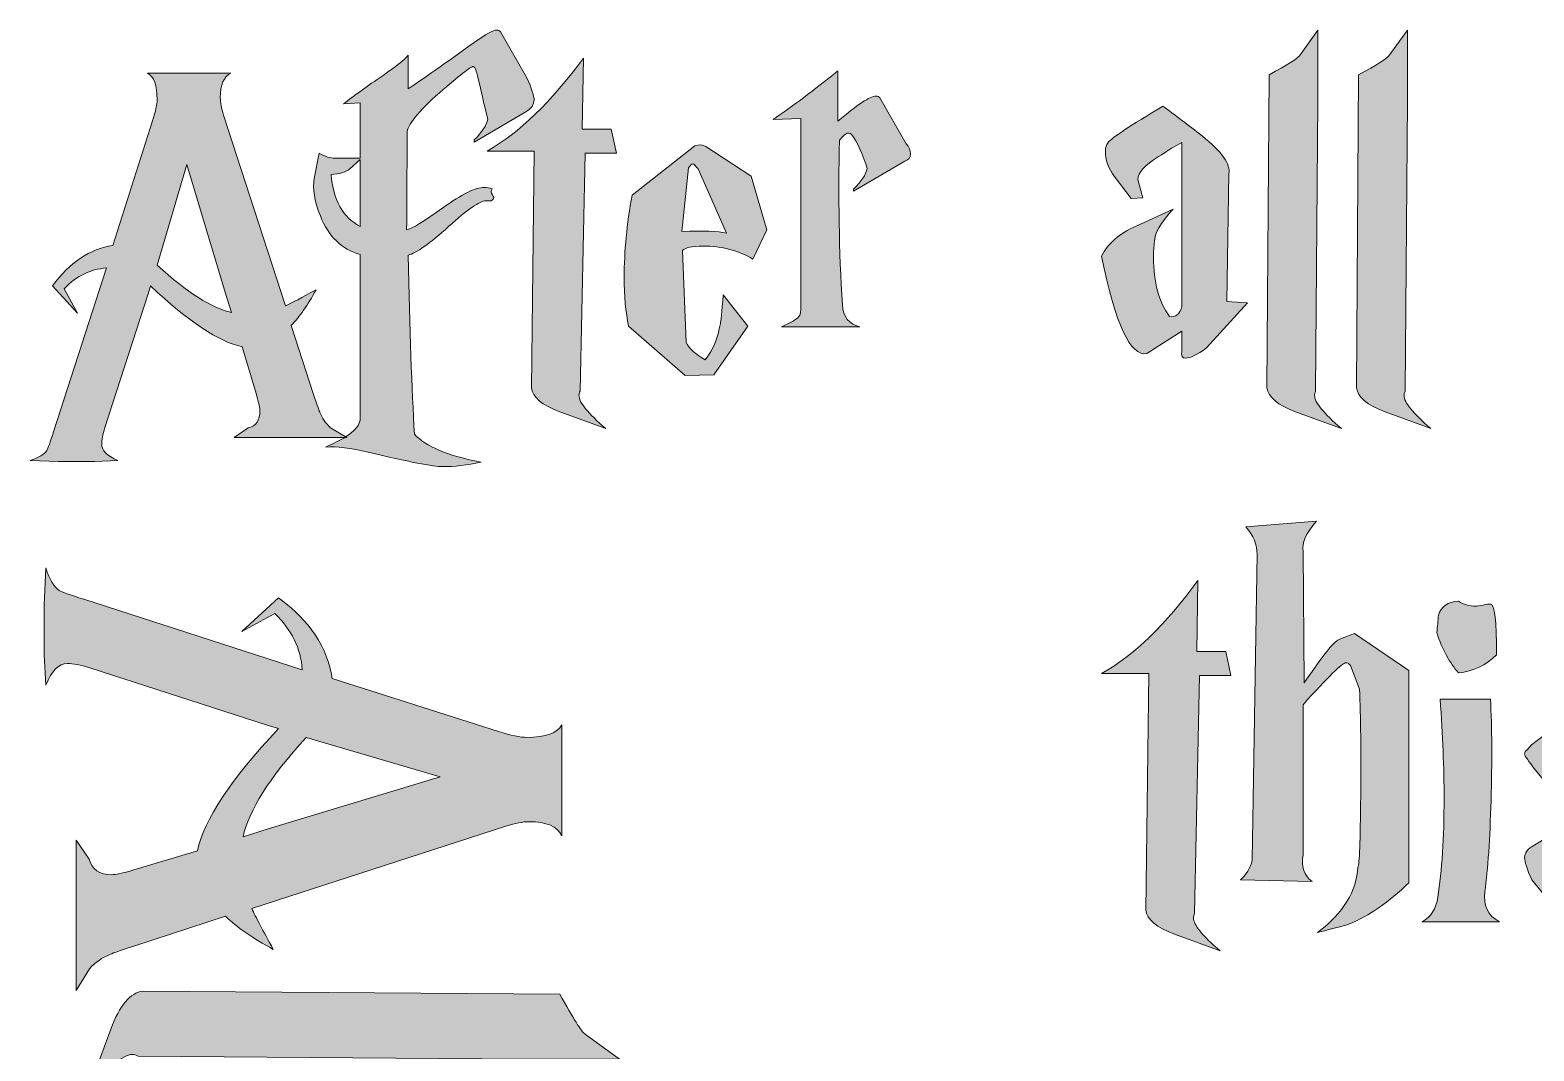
# Model space of a CAD drawing. Header units: centimetres. Extents: x 0.5 to 29, y -19.9 to -0.6.
# Drawn here: x 0.54 to 14.77, y -10.2 to -0.55 of the extents above; entities that cross this region are included whole.
import ezdxf

# ---------------------------------------------------------------- set-up
doc = ezdxf.new("R2010")
doc.units = ezdxf.units.CM
doc.header["$MEASUREMENT"] = 0
doc.layers.add('Capa 1', color=7, linetype='Continuous')

# ---------------------------------------------------------------- blocks, each defined once
blk = doc.blocks.new('block 2')
at = {"layer": 'Capa 1', "true_color": 0x1c1c1b}
h = blk.add_hatch(color=250, dxfattribs=at)
h.dxf.hatch_style = 2
edge = h.paths.add_edge_path()
edge.add_spline(control_points=[(4.103, -2.443), (4.153, -2.432), (4.267, -2.363), (4.446, -2.234), (4.625, -2.105), (4.755, -2.041), (4.837, -2.041), (4.862, -2.041), (4.887, -2.046), (4.912, -2.056), (4.905, -2.063), (4.902, -2.071), (4.902, -2.081), (4.902, -2.088), (4.904, -2.093), (4.907, -2.097), (4.921, -2.12), (4.928, -2.134), (4.928, -2.137), (4.928, -2.148), (4.919, -2.158), (4.902, -2.168), (4.884, -2.168), (4.866, -2.168), (4.849, -2.168), (4.796, -2.168), (4.68, -2.249), (4.5, -2.411), (4.32, -2.574), (4.193, -2.663), (4.119, -2.681), (4.133, -3.39), (4.152, -3.955), (4.177, -4.374), (4.283, -4.491), (4.493, -4.579), (4.807, -4.639), (4.676, -4.667), (4.554, -4.681), (4.441, -4.681), (4.357, -4.681), (4.122, -4.635), (3.738, -4.544), (3.575, -4.505), (3.441, -4.489), (3.335, -4.496), (3.554, -4.404), (3.664, -4.314), (3.664, -4.226), (3.664, -4.226), (3.664, -2.676), (3.664, -2.676), (3.489, -2.626), (3.364, -2.505), (3.287, -2.311), (3.231, -2.166), (3.212, -2.048), (3.23, -1.956), (3.23, -1.956), (3.276, -1.718), (3.276, -1.718), (3.331, -1.75), (3.381, -1.766), (3.426, -1.766), (3.426, -1.766), (3.664, -1.766), (3.664, -1.766), (3.664, -1.766), (3.664, -1.242), (3.664, -1.242), (3.664, -1.242), (3.505, -1.252), (3.505, -1.252), (3.604, -1.175), (3.729, -1.085), (3.881, -0.982), (4, -0.901), (4.08, -0.838), (4.119, -0.792), (4.119, -0.792), (4.119, -1.109), (4.119, -1.109), (4.26, -1.014), (4.468, -0.868), (4.743, -0.67), (4.852, -0.593), (4.923, -0.554), (4.955, -0.554), (4.969, -0.554), (4.981, -0.559), (4.992, -0.57), (4.992, -0.57), (5.24, -1.004), (5.24, -1.004), (5.286, -1.106), (5.309, -1.177), (5.309, -1.215), (5.309, -1.258), (5.283, -1.295), (5.23, -1.326), (5.23, -1.326), (4.743, -1.612), (4.743, -1.612), (4.743, -1.612), (4.743, -1.591), (4.743, -1.591), (4.817, -1.52), (4.859, -1.455), (4.87, -1.395), (4.849, -1.307), (4.819, -1.18), (4.78, -1.014), (4.762, -0.933), (4.747, -0.894), (4.732, -0.898), (4.708, -0.901), (4.602, -0.984), (4.415, -1.146), (4.21, -1.326), (4.108, -1.453), (4.108, -1.527), (4.108, -1.707), (4.106, -2.013), (4.103, -2.443)], knot_values=[0, 0, 0, 0, 1, 1, 1, 2, 2, 2, 3, 3, 3, 4, 4, 4, 5, 5, 5, 6, 6, 6, 7, 7, 7, 8, 8, 8, 9, 9, 9, 10, 10, 10, 11, 11, 11, 12, 12, 12, 13, 13, 13, 14, 14, 14, 15, 15, 15, 16, 16, 16, 17, 17, 17, 18, 18, 18, 19, 19, 19, 20, 20, 20, 21, 21, 21, 22, 22, 22, 23, 23, 23, 24, 24, 24, 25, 25, 25, 26, 26, 26, 27, 27, 27, 28, 28, 28, 29, 29, 29, 30, 30, 30, 31, 31, 31, 32, 32, 32, 33, 33, 33, 34, 34, 34, 35, 35, 35, 36, 36, 36, 37, 37, 37, 38, 38, 38, 39, 39, 39, 40, 40, 40, 41, 41, 41, 41], degree=3, periodic=1)
edge = h.paths.add_edge_path()
edge.add_spline(control_points=[(3.664, -1.776), (3.664, -1.776), (3.567, -1.866), (3.567, -1.866), (3.523, -1.898), (3.463, -1.916), (3.388, -1.919), (3.409, -2.159), (3.5, -2.323), (3.664, -2.411), (3.664, -2.411), (3.664, -1.776), (3.664, -1.776)], knot_values=[0, 0, 0, 0, 1, 1, 1, 2, 2, 2, 3, 3, 3, 4, 4, 4, 4], degree=3, periodic=1)
h = blk.add_hatch(color=250, dxfattribs=at)
h.dxf.hatch_style = 2
edge = h.paths.add_edge_path()
edge.add_spline(control_points=[(12.701, -3.967), (12.694, -3.981), (12.691, -3.995), (12.691, -4.009), (12.691, -4.073), (12.776, -4.177), (12.945, -4.321), (12.945, -4.321), (12.511, -4.163), (12.511, -4.163), (12.342, -4.099), (12.252, -4.023), (12.241, -3.935), (12.241, -3.935), (12.262, -0.977), (12.262, -0.977), (12.434, -0.882), (12.529, -0.822), (12.547, -0.797), (12.547, -0.797), (12.723, -0.554), (12.723, -0.554), (12.723, -0.554), (12.723, -1.226), (12.723, -1.226), (12.723, -1.226), (12.701, -3.967), (12.701, -3.967)], knot_values=[0, 0, 0, 0, 1, 1, 1, 2, 2, 2, 3, 3, 3, 4, 4, 4, 5, 5, 5, 6, 6, 6, 7, 7, 7, 8, 8, 8, 9, 9, 9, 9], degree=3, periodic=1)
h = blk.add_hatch(color=250, dxfattribs=at)
h.dxf.hatch_style = 2
edge = h.paths.add_edge_path()
edge.add_spline(control_points=[(13.548, -3.967), (13.541, -3.981), (13.537, -3.995), (13.537, -4.009), (13.537, -4.073), (13.622, -4.177), (13.791, -4.321), (13.791, -4.321), (13.358, -4.163), (13.358, -4.163), (13.188, -4.099), (13.098, -4.023), (13.088, -3.935), (13.088, -3.935), (13.108, -0.977), (13.108, -0.977), (13.281, -0.882), (13.376, -0.822), (13.393, -0.797), (13.393, -0.797), (13.569, -0.554), (13.569, -0.554), (13.569, -0.554), (13.569, -1.226), (13.569, -1.226), (13.569, -1.226), (13.548, -3.967), (13.548, -3.967)], knot_values=[0, 0, 0, 0, 1, 1, 1, 2, 2, 2, 3, 3, 3, 4, 4, 4, 5, 5, 5, 6, 6, 6, 7, 7, 7, 8, 8, 8, 9, 9, 9, 9], degree=3, periodic=1)
h = blk.add_hatch(color=250, dxfattribs=at)
h.dxf.hatch_style = 2
edge = h.paths.add_edge_path()
edge.add_spline(control_points=[(6.087, -1.718), (6.087, -1.718), (5.791, -1.718), (5.791, -1.718), (5.791, -1.718), (5.743, -3.967), (5.743, -3.967), (5.736, -3.981), (5.733, -3.995), (5.733, -4.009), (5.733, -4.073), (5.817, -4.177), (5.987, -4.321), (5.987, -4.321), (5.553, -4.163), (5.553, -4.163), (5.383, -4.099), (5.293, -4.023), (5.283, -3.935), (5.283, -3.935), (5.309, -1.697), (5.309, -1.697), (5.309, -1.697), (4.865, -1.697), (4.865, -1.697), (5.168, -1.527), (5.471, -1.235), (5.775, -0.818), (5.775, -0.818), (5.764, -1.49), (5.764, -1.49), (5.764, -1.49), (6.039, -1.49), (6.039, -1.49), (6.039, -1.49), (6.087, -1.718), (6.087, -1.718)], knot_values=[0, 0, 0, 0, 1, 1, 1, 2, 2, 2, 3, 3, 3, 4, 4, 4, 5, 5, 5, 6, 6, 6, 7, 7, 7, 8, 8, 8, 9, 9, 9, 10, 10, 10, 11, 11, 11, 12, 12, 12, 12], degree=3, periodic=1)
h = blk.add_hatch(color=250, dxfattribs=at)
h.dxf.hatch_style = 2
edge = h.paths.add_edge_path()
edge.add_spline(control_points=[(0.991, -3.231), (0.991, -3.231), (0.753, -2.972), (0.753, -2.972), (0.915, -2.75), (1.106, -2.623), (1.325, -2.591), (1.325, -2.591), (1.7, -1.411), (1.7, -1.411), (1.729, -1.323), (1.743, -1.256), (1.743, -1.21), (1.743, -1.076), (1.713, -0.993), (1.653, -0.961), (1.653, -0.961), (2.441, -0.961), (2.441, -0.961), (2.374, -0.993), (2.341, -1.071), (2.341, -1.194), (2.341, -1.236), (2.351, -1.291), (2.372, -1.358), (2.372, -1.358), (2.957, -3.162), (2.957, -3.162), (3.016, -3.134), (3.113, -3.083), (3.246, -3.009), (3.168, -3.154), (3.09, -3.267), (3.011, -3.348), (3.011, -3.348), (3.222, -3.999), (3.222, -3.999), (3.259, -4.108), (3.279, -4.165), (3.283, -4.168), (3.304, -4.222), (3.337, -4.271), (3.383, -4.314), (3.383, -4.314), (3.537, -4.406), (3.537, -4.406), (3.537, -4.406), (2.473, -4.406), (2.473, -4.406), (2.473, -4.406), (2.605, -4.315), (2.605, -4.315), (2.679, -4.297), (2.716, -4.243), (2.716, -4.154), (2.716, -4.132), (2.705, -4.08), (2.682, -3.998), (2.682, -3.998), (2.547, -3.547), (2.547, -3.547), (2.328, -3.501), (2.039, -3.31), (1.681, -2.973), (1.681, -2.973), (1.657, -3.046), (1.657, -3.046), (1.657, -3.046), (1.249, -4.31), (1.249, -4.31), (1.229, -4.378), (1.219, -4.431), (1.219, -4.469), (1.219, -4.529), (1.27, -4.581), (1.372, -4.623), (1.372, -4.623), (1.155, -4.634), (1.155, -4.634), (1.155, -4.634), (0.806, -4.634), (0.806, -4.634), (0.806, -4.634), (0.542, -4.623), (0.542, -4.623), (0.626, -4.595), (0.679, -4.563), (0.7, -4.528), (0.711, -4.51), (0.732, -4.452), (0.764, -4.353), (0.764, -4.353), (1.263, -2.803), (1.263, -2.803), (1.11, -2.814), (0.978, -2.879), (0.864, -2.999), (0.864, -2.999), (0.991, -3.231), (0.991, -3.231)], knot_values=[0, 0, 0, 0, 1, 1, 1, 2, 2, 2, 3, 3, 3, 4, 4, 4, 5, 5, 5, 6, 6, 6, 7, 7, 7, 8, 8, 8, 9, 9, 9, 10, 10, 10, 11, 11, 11, 12, 12, 12, 13, 13, 13, 14, 14, 14, 15, 15, 15, 16, 16, 16, 17, 17, 17, 18, 18, 18, 19, 19, 19, 20, 20, 20, 21, 21, 21, 22, 22, 22, 23, 23, 23, 24, 24, 24, 25, 25, 25, 26, 26, 26, 27, 27, 27, 28, 28, 28, 29, 29, 29, 30, 30, 30, 31, 31, 31, 32, 32, 32, 33, 33, 33, 33], degree=3, periodic=1)
edge = h.paths.add_edge_path()
edge.add_spline(control_points=[(2.448, -3.224), (2.448, -3.224), (2.391, -3.045), (2.391, -3.045), (2.391, -3.045), (2.024, -1.826), (2.024, -1.826), (2.024, -1.826), (1.743, -2.776), (1.743, -2.776), (2.028, -3.036), (2.263, -3.185), (2.448, -3.224)], knot_values=[0, 0, 0, 0, 1, 1, 1, 2, 2, 2, 3, 3, 3, 4, 4, 4, 4], degree=3, periodic=1)
h = blk.add_hatch(color=250, dxfattribs=at)
h.dxf.hatch_style = 2
edge = h.paths.add_edge_path()
edge.add_spline(control_points=[(7.569, -1.4), (7.749, -1.277), (7.953, -1.124), (8.182, -0.94), (8.182, -0.94), (8.182, -1.416), (8.182, -1.416), (8.366, -1.258), (8.486, -1.178), (8.542, -1.178), (8.56, -1.178), (8.572, -1.184), (8.579, -1.194), (8.579, -1.194), (8.828, -1.628), (8.828, -1.628), (8.856, -1.66), (8.87, -1.692), (8.87, -1.723), (8.87, -1.759), (8.853, -1.781), (8.817, -1.792), (8.817, -1.792), (8.331, -2.078), (8.331, -2.078), (8.331, -2.078), (8.331, -2.057), (8.331, -2.057), (8.405, -1.986), (8.447, -1.921), (8.458, -1.861), (8.443, -1.808), (8.419, -1.743), (8.384, -1.665), (8.338, -1.566), (8.302, -1.52), (8.278, -1.527), (8.257, -1.531), (8.23, -1.554), (8.198, -1.596), (8.184, -2.122), (8.193, -2.641), (8.225, -3.152), (8.232, -3.265), (8.286, -3.334), (8.389, -3.358), (8.339, -3.358), (8.264, -3.358), (8.164, -3.358), (8.063, -3.358), (7.988, -3.358), (7.939, -3.358), (7.907, -3.358), (7.859, -3.358), (7.794, -3.358), (7.728, -3.358), (7.68, -3.358), (7.648, -3.358), (7.74, -3.32), (7.794, -3.288), (7.812, -3.263), (7.826, -3.249), (7.833, -3.214), (7.833, -3.157), (7.833, -3.157), (7.833, -1.39), (7.833, -1.39), (7.833, -1.39), (7.569, -1.4), (7.569, -1.4)], knot_values=[0, 0, 0, 0, 1, 1, 1, 2, 2, 2, 3, 3, 3, 4, 4, 4, 5, 5, 5, 6, 6, 6, 7, 7, 7, 8, 8, 8, 9, 9, 9, 10, 10, 10, 11, 11, 11, 12, 12, 12, 13, 13, 13, 14, 14, 14, 15, 15, 15, 16, 16, 16, 17, 17, 17, 18, 18, 18, 19, 19, 19, 20, 20, 20, 21, 21, 21, 22, 22, 22, 23, 23, 23, 23], degree=3, periodic=1)
h = blk.add_hatch(color=250, dxfattribs=at)
h.dxf.hatch_style = 2
edge = h.paths.add_edge_path()
edge.add_spline(control_points=[(10.955, -2.147), (10.955, -2.147), (10.796, -1.935), (10.796, -1.935), (10.74, -1.861), (10.712, -1.781), (10.712, -1.697), (10.712, -1.665), (10.721, -1.639), (10.738, -1.617), (10.774, -1.572), (10.946, -1.457), (11.257, -1.273), (11.373, -1.358), (11.497, -1.452), (11.627, -1.554), (11.814, -1.702), (11.899, -1.822), (11.881, -1.914), (11.881, -1.914), (11.86, -3.12), (11.86, -3.12), (11.86, -3.12), (12.056, -3.131), (12.056, -3.131), (12.056, -3.131), (11.668, -3.559), (11.668, -3.559), (11.579, -3.623), (11.514, -3.655), (11.474, -3.655), (11.439, -3.655), (11.426, -3.634), (11.437, -3.591), (11.437, -3.591), (11.437, -3.401), (11.437, -3.401), (11.437, -3.401), (11.103, -3.612), (11.103, -3.612), (10.95, -3.641), (10.807, -3.334), (10.675, -2.692), (10.735, -2.572), (10.844, -2.477), (11.003, -2.406), (11.003, -2.406), (11.352, -2.247), (11.352, -2.247), (11.232, -2.378), (11.174, -2.48), (11.178, -2.554), (11.17, -2.604), (11.167, -2.653), (11.167, -2.702), (11.167, -2.939), (11.218, -3.126), (11.32, -3.263), (11.377, -3.27), (11.416, -3.239), (11.437, -3.168), (11.437, -3.168), (11.437, -1.617), (11.437, -1.617), (11.437, -1.617), (11.357, -1.66), (11.357, -1.66), (11.34, -1.67), (11.292, -1.7), (11.215, -1.75), (11.084, -1.831), (11.019, -1.903), (11.019, -1.967), (11.019, -1.967), (11.066, -2.141), (11.066, -2.141), (11.066, -2.141), (10.955, -2.147), (10.955, -2.147)], knot_values=[0, 0, 0, 0, 1, 1, 1, 2, 2, 2, 3, 3, 3, 4, 4, 4, 5, 5, 5, 6, 6, 6, 7, 7, 7, 8, 8, 8, 9, 9, 9, 10, 10, 10, 11, 11, 11, 12, 12, 12, 13, 13, 13, 14, 14, 14, 15, 15, 15, 16, 16, 16, 17, 17, 17, 18, 18, 18, 19, 19, 19, 20, 20, 20, 21, 21, 21, 22, 22, 22, 23, 23, 23, 24, 24, 24, 25, 25, 25, 26, 26, 26, 26], degree=3, periodic=1)
h = blk.add_hatch(color=250, dxfattribs=at)
h.dxf.hatch_style = 2
edge = h.paths.add_edge_path()
edge.add_spline(control_points=[(7.51, -2.443), (7.51, -2.443), (7.378, -2.718), (7.378, -2.718), (7.241, -2.637), (7.084, -2.596), (6.907, -2.596), (6.801, -2.596), (6.736, -2.611), (6.711, -2.639), (6.711, -2.639), (6.748, -3.507), (6.748, -3.507), (6.777, -3.567), (6.837, -3.621), (6.928, -3.671), (6.999, -3.579), (7.047, -3.464), (7.071, -3.327), (7.075, -3.313), (7.084, -3.223), (7.098, -3.057), (7.098, -3.057), (7.331, -3.353), (7.331, -3.353), (7.331, -3.353), (7.008, -3.813), (7.008, -3.813), (7.008, -3.813), (6.738, -3.819), (6.738, -3.819), (6.738, -3.819), (6.203, -3.353), (6.203, -3.353), (6.175, -3.219), (6.161, -3.066), (6.161, -2.893), (6.161, -2.646), (6.186, -2.387), (6.235, -2.115), (6.235, -2.115), (6.828, -1.649), (6.828, -1.649), (6.87, -1.635), (6.905, -1.637), (6.934, -1.654), (6.934, -1.654), (7.362, -1.935), (7.362, -1.935), (7.362, -1.935), (7.51, -2.443), (7.51, -2.443)], knot_values=[0, 0, 0, 0, 1, 1, 1, 2, 2, 2, 3, 3, 3, 4, 4, 4, 5, 5, 5, 6, 6, 6, 7, 7, 7, 8, 8, 8, 9, 9, 9, 10, 10, 10, 11, 11, 11, 12, 12, 12, 13, 13, 13, 14, 14, 14, 15, 15, 15, 16, 16, 16, 17, 17, 17, 17], degree=3, periodic=1)
edge = h.paths.add_edge_path()
edge.add_spline(control_points=[(7.129, -2.475), (7.129, -2.475), (6.86, -1.866), (6.86, -1.866), (6.835, -1.834), (6.819, -1.819), (6.812, -1.819), (6.798, -1.819), (6.784, -1.831), (6.77, -1.856), (6.77, -1.856), (6.706, -2.459), (6.706, -2.459), (6.904, -2.448), (7.045, -2.454), (7.129, -2.475)], knot_values=[0, 0, 0, 0, 1, 1, 1, 2, 2, 2, 3, 3, 3, 4, 4, 4, 5, 5, 5, 5], degree=3, periodic=1)
h = blk.add_hatch(color=250, dxfattribs=at)
h.dxf.hatch_style = 2
edge = h.paths.add_edge_path()
edge.add_spline(control_points=[(13.016, -9.006), (12.998, -9.013), (12.9, -9.04), (12.72, -9.086), (12.963, -8.899), (13.09, -8.692), (13.101, -8.467), (13.115, -8.445), (13.124, -8.221), (13.127, -7.795), (13.131, -7.378), (13.127, -7.041), (13.116, -6.784), (13.116, -6.784), (13.03, -6.562), (13.03, -6.562), (13.019, -6.544), (13.005, -6.535), (12.987, -6.535), (12.954, -6.535), (12.82, -6.667), (12.582, -6.932), (12.582, -6.932), (12.582, -8.35), (12.582, -8.35), (12.564, -8.463), (12.593, -8.548), (12.667, -8.604), (12.667, -8.604), (11.989, -8.588), (11.989, -8.588), (12.046, -8.539), (12.083, -8.477), (12.101, -8.403), (12.101, -8.403), (12.148, -5.509), (12.148, -5.509), (12.148, -5.42), (12.113, -5.334), (12.042, -5.249), (12.042, -5.249), (12.709, -5.196), (12.709, -5.196), (12.61, -5.309), (12.568, -5.405), (12.582, -5.482), (12.582, -5.482), (12.593, -6.726), (12.593, -6.726), (12.732, -6.518), (12.83, -6.389), (12.887, -6.339), (12.912, -6.318), (12.973, -6.292), (13.069, -6.26), (13.069, -6.26), (13.582, -6.609), (13.582, -6.609), (13.582, -6.609), (13.582, -8.615), (13.582, -8.615), (13.395, -8.798), (13.207, -8.929), (13.016, -9.006)], knot_values=[0, 0, 0, 0, 1, 1, 1, 2, 2, 2, 3, 3, 3, 4, 4, 4, 5, 5, 5, 6, 6, 6, 7, 7, 7, 8, 8, 8, 9, 9, 9, 10, 10, 10, 11, 11, 11, 12, 12, 12, 13, 13, 13, 14, 14, 14, 15, 15, 15, 16, 16, 16, 17, 17, 17, 18, 18, 18, 19, 19, 19, 20, 20, 20, 21, 21, 21, 21], degree=3, periodic=1)
h = blk.add_hatch(color=250, dxfattribs=at)
h.dxf.hatch_style = 2
edge = h.paths.add_edge_path()
edge.add_spline(control_points=[(11.9, -6.657), (11.9, -6.657), (11.603, -6.657), (11.603, -6.657), (11.603, -6.657), (11.556, -8.906), (11.556, -8.906), (11.548, -8.92), (11.545, -8.934), (11.545, -8.948), (11.545, -9.012), (11.63, -9.116), (11.799, -9.26), (11.799, -9.26), (11.365, -9.102), (11.365, -9.102), (11.196, -9.038), (11.106, -8.962), (11.095, -8.874), (11.095, -8.874), (11.122, -6.636), (11.122, -6.636), (11.122, -6.636), (10.677, -6.636), (10.677, -6.636), (10.981, -6.466), (11.284, -6.174), (11.587, -5.757), (11.587, -5.757), (11.577, -6.429), (11.577, -6.429), (11.577, -6.429), (11.852, -6.429), (11.852, -6.429), (11.852, -6.429), (11.9, -6.657), (11.9, -6.657)], knot_values=[0, 0, 0, 0, 1, 1, 1, 2, 2, 2, 3, 3, 3, 4, 4, 4, 5, 5, 5, 6, 6, 6, 7, 7, 7, 8, 8, 8, 9, 9, 9, 10, 10, 10, 11, 11, 11, 12, 12, 12, 12], degree=3, periodic=1)
h = blk.add_hatch(color=250, dxfattribs=at)
h.dxf.hatch_style = 2
edge = h.paths.add_edge_path()
edge.add_spline(control_points=[(13.857, -8.752), (13.896, -8.502), (13.916, -8.19), (13.916, -7.816), (13.916, -7.534), (13.903, -7.221), (13.879, -6.879), (13.879, -6.879), (14.355, -6.879), (14.355, -6.879), (14.369, -7.147), (14.371, -7.466), (14.36, -7.837), (14.35, -8.2), (14.33, -8.488), (14.302, -8.699), (14.284, -8.83), (14.33, -8.925), (14.439, -8.985), (14.439, -8.985), (13.709, -8.985), (13.709, -8.985), (13.79, -8.939), (13.84, -8.862), (13.857, -8.752)], knot_values=[0, 0, 0, 0, 1, 1, 1, 2, 2, 2, 3, 3, 3, 4, 4, 4, 5, 5, 5, 6, 6, 6, 7, 7, 7, 8, 8, 8, 8], degree=3, periodic=1)
edge = h.paths.add_edge_path()
edge.add_spline(control_points=[(13.863, -6.085), (13.859, -6.138), (13.854, -6.193), (13.847, -6.249), (13.9, -6.412), (13.969, -6.539), (14.053, -6.63), (14.191, -6.616), (14.311, -6.56), (14.413, -6.461), (14.413, -6.14), (14.394, -5.98), (14.355, -5.98), (14.341, -5.98), (14.318, -5.983), (14.286, -5.99), (14.254, -5.997), (14.231, -6.001), (14.217, -6.001), (14.154, -6.001), (14.099, -5.985), (14.053, -5.953), (13.951, -5.96), (13.887, -6.004), (13.863, -6.085)], knot_values=[0, 0, 0, 0, 1, 1, 1, 2, 2, 2, 3, 3, 3, 4, 4, 4, 5, 5, 5, 6, 6, 6, 7, 7, 7, 8, 8, 8, 8], degree=3, periodic=1)
h = blk.add_hatch(color=250, dxfattribs=at)
h.dxf.hatch_style = 2
edge = h.paths.add_edge_path()
edge.add_spline(control_points=[(15.9, -8.52), (15.872, -8.541), (15.759, -8.627), (15.561, -8.779), (15.339, -8.948), (15.193, -9.033), (15.122, -9.033), (15.112, -9.033), (15.104, -9.029), (15.101, -9.022), (15.101, -9.022), (14.746, -8.588), (14.746, -8.588), (14.7, -8.486), (14.678, -8.416), (14.678, -8.377), (14.678, -8.334), (14.704, -8.297), (14.757, -8.266), (14.757, -8.266), (14.863, -8.202), (14.863, -8.202), (14.863, -8.202), (15.096, -8.149), (15.096, -8.149), (15.067, -8.177), (15.053, -8.213), (15.053, -8.255), (15.053, -8.269), (15.058, -8.3), (15.066, -8.348), (15.075, -8.395), (15.078, -8.428), (15.074, -8.445), (15.085, -8.488), (15.132, -8.542), (15.215, -8.607), (15.299, -8.672), (15.36, -8.699), (15.398, -8.689), (15.398, -8.65), (15.432, -8.588), (15.498, -8.504), (15.498, -8.504), (15.477, -8.509), (15.477, -8.509), (15.491, -8.498), (15.498, -8.482), (15.498, -8.461), (15.498, -8.415), (15.361, -8.234), (15.088, -7.917), (14.814, -7.6), (14.678, -7.428), (14.678, -7.4), (14.678, -7.382), (14.685, -7.37), (14.699, -7.362), (14.699, -7.362), (14.746, -7.309), (14.746, -7.309), (14.774, -7.288), (14.886, -7.201), (15.082, -7.049), (15.302, -6.879), (15.447, -6.794), (15.517, -6.794), (15.528, -6.794), (15.535, -6.798), (15.538, -6.805), (15.538, -6.805), (15.89, -7.242), (15.89, -7.242), (15.935, -7.345), (15.958, -7.416), (15.958, -7.455), (15.958, -7.497), (15.932, -7.535), (15.879, -7.567), (15.879, -7.567), (15.498, -7.652), (15.498, -7.652), (15.498, -7.652), (15.498, -7.631), (15.498, -7.631), (15.533, -7.602), (15.551, -7.565), (15.551, -7.519), (15.551, -7.502), (15.546, -7.468), (15.537, -7.419), (15.529, -7.37), (15.526, -7.334), (15.53, -7.313), (15.519, -7.271), (15.486, -7.231), (15.432, -7.194), (15.377, -7.157), (15.327, -7.138), (15.281, -7.138), (15.242, -7.138), (15.203, -7.161), (15.164, -7.207), (15.126, -7.253), (15.106, -7.297), (15.106, -7.339), (15.106, -7.364), (15.113, -7.385), (15.127, -7.403), (15.237, -7.544), (15.422, -7.756), (15.683, -8.038), (15.866, -8.236), (15.958, -8.366), (15.958, -8.43), (15.958, -8.454), (15.949, -8.474), (15.932, -8.488), (15.932, -8.488), (15.9, -8.493), (15.9, -8.493), (15.9, -8.493), (15.9, -8.52), (15.9, -8.52)], knot_values=[0, 0, 0, 0, 1, 1, 1, 2, 2, 2, 3, 3, 3, 4, 4, 4, 5, 5, 5, 6, 6, 6, 7, 7, 7, 8, 8, 8, 9, 9, 9, 10, 10, 10, 11, 11, 11, 12, 12, 12, 13, 13, 13, 14, 14, 14, 15, 15, 15, 16, 16, 16, 17, 17, 17, 18, 18, 18, 19, 19, 19, 20, 20, 20, 21, 21, 21, 22, 22, 22, 23, 23, 23, 24, 24, 24, 25, 25, 25, 26, 26, 26, 27, 27, 27, 28, 28, 28, 29, 29, 29, 30, 30, 30, 31, 31, 31, 32, 32, 32, 33, 33, 33, 34, 34, 34, 35, 35, 35, 36, 36, 36, 37, 37, 37, 38, 38, 38, 39, 39, 39, 40, 40, 40, 41, 41, 41, 41], degree=3, periodic=1)
at = {"layer": 'Capa 1', "lineweight": 0}
for points, knots in [([(4.103, -2.443), (4.153, -2.432), (4.267, -2.363), (4.446, -2.234), (4.625, -2.105), (4.755, -2.041), (4.837, -2.041), (4.862, -2.041), (4.887, -2.046), (4.912, -2.056), (4.905, -2.063), (4.902, -2.071), (4.902, -2.081), (4.902, -2.088), (4.904, -2.093), (4.907, -2.097), (4.921, -2.12), (4.928, -2.134), (4.928, -2.137), (4.928, -2.148), (4.919, -2.158), (4.902, -2.168), (4.884, -2.168), (4.866, -2.168), (4.849, -2.168), (4.796, -2.168), (4.68, -2.249), (4.5, -2.411), (4.32, -2.574), (4.193, -2.663), (4.119, -2.681), (4.133, -3.39), (4.152, -3.955), (4.177, -4.374), (4.283, -4.491), (4.493, -4.579), (4.807, -4.639), (4.676, -4.667), (4.554, -4.681), (4.441, -4.681), (4.357, -4.681), (4.122, -4.635), (3.738, -4.544), (3.575, -4.505), (3.441, -4.489), (3.335, -4.496), (3.554, -4.404), (3.664, -4.314), (3.664, -4.226), (3.664, -4.226), (3.664, -2.676), (3.664, -2.676), (3.489, -2.626), (3.364, -2.505), (3.287, -2.311), (3.231, -2.166), (3.212, -2.048), (3.23, -1.956), (3.23, -1.956), (3.276, -1.718), (3.276, -1.718), (3.331, -1.75), (3.381, -1.766), (3.426, -1.766), (3.426, -1.766), (3.664, -1.766), (3.664, -1.766), (3.664, -1.766), (3.664, -1.242), (3.664, -1.242), (3.664, -1.242), (3.505, -1.252), (3.505, -1.252), (3.604, -1.175), (3.729, -1.085), (3.881, -0.982), (4, -0.901), (4.08, -0.838), (4.119, -0.792), (4.119, -0.792), (4.119, -1.109), (4.119, -1.109), (4.26, -1.014), (4.468, -0.868), (4.743, -0.67), (4.852, -0.593), (4.923, -0.554), (4.955, -0.554), (4.969, -0.554), (4.981, -0.559), (4.992, -0.57), (4.992, -0.57), (5.24, -1.004), (5.24, -1.004), (5.286, -1.106), (5.309, -1.177), (5.309, -1.215), (5.309, -1.258), (5.283, -1.295), (5.23, -1.326), (5.23, -1.326), (4.743, -1.612), (4.743, -1.612), (4.743, -1.612), (4.743, -1.591), (4.743, -1.591), (4.817, -1.52), (4.859, -1.455), (4.87, -1.395), (4.849, -1.307), (4.819, -1.18), (4.78, -1.014), (4.762, -0.933), (4.747, -0.894), (4.732, -0.898), (4.708, -0.901), (4.602, -0.984), (4.415, -1.146), (4.21, -1.326), (4.108, -1.453), (4.108, -1.527), (4.108, -1.707), (4.106, -2.013), (4.103, -2.443)], [0, 0, 0, 0, 1, 1, 1, 2, 2, 2, 3, 3, 3, 4, 4, 4, 5, 5, 5, 6, 6, 6, 7, 7, 7, 8, 8, 8, 9, 9, 9, 10, 10, 10, 11, 11, 11, 12, 12, 12, 13, 13, 13, 14, 14, 14, 15, 15, 15, 16, 16, 16, 17, 17, 17, 18, 18, 18, 19, 19, 19, 20, 20, 20, 21, 21, 21, 22, 22, 22, 23, 23, 23, 24, 24, 24, 25, 25, 25, 26, 26, 26, 27, 27, 27, 28, 28, 28, 29, 29, 29, 30, 30, 30, 31, 31, 31, 32, 32, 32, 33, 33, 33, 34, 34, 34, 35, 35, 35, 36, 36, 36, 37, 37, 37, 38, 38, 38, 39, 39, 39, 40, 40, 40, 41, 41, 41, 41]), ([(12.701, -3.967), (12.694, -3.981), (12.691, -3.995), (12.691, -4.009), (12.691, -4.073), (12.776, -4.177), (12.945, -4.321), (12.945, -4.321), (12.511, -4.163), (12.511, -4.163), (12.342, -4.099), (12.252, -4.023), (12.241, -3.935), (12.241, -3.935), (12.262, -0.977), (12.262, -0.977), (12.434, -0.882), (12.529, -0.822), (12.547, -0.797), (12.547, -0.797), (12.723, -0.554), (12.723, -0.554), (12.723, -0.554), (12.723, -1.226), (12.723, -1.226), (12.723, -1.226), (12.701, -3.967), (12.701, -3.967)], [0, 0, 0, 0, 1, 1, 1, 2, 2, 2, 3, 3, 3, 4, 4, 4, 5, 5, 5, 6, 6, 6, 7, 7, 7, 8, 8, 8, 9, 9, 9, 9]), ([(13.548, -3.967), (13.541, -3.981), (13.537, -3.995), (13.537, -4.009), (13.537, -4.073), (13.622, -4.177), (13.791, -4.321), (13.791, -4.321), (13.358, -4.163), (13.358, -4.163), (13.188, -4.099), (13.098, -4.023), (13.088, -3.935), (13.088, -3.935), (13.108, -0.977), (13.108, -0.977), (13.281, -0.882), (13.376, -0.822), (13.393, -0.797), (13.393, -0.797), (13.569, -0.554), (13.569, -0.554), (13.569, -0.554), (13.569, -1.226), (13.569, -1.226), (13.569, -1.226), (13.548, -3.967), (13.548, -3.967)], [0, 0, 0, 0, 1, 1, 1, 2, 2, 2, 3, 3, 3, 4, 4, 4, 5, 5, 5, 6, 6, 6, 7, 7, 7, 8, 8, 8, 9, 9, 9, 9]), ([(6.087, -1.718), (6.087, -1.718), (5.791, -1.718), (5.791, -1.718), (5.791, -1.718), (5.743, -3.967), (5.743, -3.967), (5.736, -3.981), (5.733, -3.995), (5.733, -4.009), (5.733, -4.073), (5.817, -4.177), (5.987, -4.321), (5.987, -4.321), (5.553, -4.163), (5.553, -4.163), (5.383, -4.099), (5.293, -4.023), (5.283, -3.935), (5.283, -3.935), (5.309, -1.697), (5.309, -1.697), (5.309, -1.697), (4.865, -1.697), (4.865, -1.697), (5.168, -1.527), (5.471, -1.235), (5.775, -0.818), (5.775, -0.818), (5.764, -1.49), (5.764, -1.49), (5.764, -1.49), (6.039, -1.49), (6.039, -1.49), (6.039, -1.49), (6.087, -1.718), (6.087, -1.718)], [0, 0, 0, 0, 1, 1, 1, 2, 2, 2, 3, 3, 3, 4, 4, 4, 5, 5, 5, 6, 6, 6, 7, 7, 7, 8, 8, 8, 9, 9, 9, 10, 10, 10, 11, 11, 11, 12, 12, 12, 12]), ([(0.991, -3.231), (0.991, -3.231), (0.753, -2.972), (0.753, -2.972), (0.915, -2.75), (1.106, -2.623), (1.325, -2.591), (1.325, -2.591), (1.7, -1.411), (1.7, -1.411), (1.729, -1.323), (1.743, -1.256), (1.743, -1.21), (1.743, -1.076), (1.713, -0.993), (1.653, -0.961), (1.653, -0.961), (2.441, -0.961), (2.441, -0.961), (2.374, -0.993), (2.341, -1.071), (2.341, -1.194), (2.341, -1.236), (2.351, -1.291), (2.372, -1.358), (2.372, -1.358), (2.957, -3.162), (2.957, -3.162), (3.016, -3.134), (3.113, -3.083), (3.246, -3.009), (3.168, -3.154), (3.09, -3.267), (3.011, -3.348), (3.011, -3.348), (3.222, -3.999), (3.222, -3.999), (3.259, -4.108), (3.279, -4.165), (3.283, -4.168), (3.304, -4.222), (3.337, -4.271), (3.383, -4.314), (3.383, -4.314), (3.537, -4.406), (3.537, -4.406), (3.537, -4.406), (2.473, -4.406), (2.473, -4.406), (2.473, -4.406), (2.605, -4.315), (2.605, -4.315), (2.679, -4.297), (2.716, -4.243), (2.716, -4.154), (2.716, -4.132), (2.705, -4.08), (2.682, -3.998), (2.682, -3.998), (2.547, -3.547), (2.547, -3.547), (2.328, -3.501), (2.039, -3.31), (1.681, -2.973), (1.681, -2.973), (1.657, -3.046), (1.657, -3.046), (1.657, -3.046), (1.249, -4.31), (1.249, -4.31), (1.229, -4.378), (1.219, -4.431), (1.219, -4.469), (1.219, -4.529), (1.27, -4.581), (1.372, -4.623), (1.372, -4.623), (1.155, -4.634), (1.155, -4.634), (1.155, -4.634), (0.806, -4.634), (0.806, -4.634), (0.806, -4.634), (0.542, -4.623), (0.542, -4.623), (0.626, -4.595), (0.679, -4.563), (0.7, -4.528), (0.711, -4.51), (0.732, -4.452), (0.764, -4.353), (0.764, -4.353), (1.263, -2.803), (1.263, -2.803), (1.11, -2.814), (0.978, -2.879), (0.864, -2.999), (0.864, -2.999), (0.991, -3.231), (0.991, -3.231)], [0, 0, 0, 0, 1, 1, 1, 2, 2, 2, 3, 3, 3, 4, 4, 4, 5, 5, 5, 6, 6, 6, 7, 7, 7, 8, 8, 8, 9, 9, 9, 10, 10, 10, 11, 11, 11, 12, 12, 12, 13, 13, 13, 14, 14, 14, 15, 15, 15, 16, 16, 16, 17, 17, 17, 18, 18, 18, 19, 19, 19, 20, 20, 20, 21, 21, 21, 22, 22, 22, 23, 23, 23, 24, 24, 24, 25, 25, 25, 26, 26, 26, 27, 27, 27, 28, 28, 28, 29, 29, 29, 30, 30, 30, 31, 31, 31, 32, 32, 32, 33, 33, 33, 33]), ([(7.569, -1.4), (7.749, -1.277), (7.953, -1.124), (8.182, -0.94), (8.182, -0.94), (8.182, -1.416), (8.182, -1.416), (8.366, -1.258), (8.486, -1.178), (8.542, -1.178), (8.56, -1.178), (8.572, -1.184), (8.579, -1.194), (8.579, -1.194), (8.828, -1.628), (8.828, -1.628), (8.856, -1.66), (8.87, -1.692), (8.87, -1.723), (8.87, -1.759), (8.853, -1.781), (8.817, -1.792), (8.817, -1.792), (8.331, -2.078), (8.331, -2.078), (8.331, -2.078), (8.331, -2.057), (8.331, -2.057), (8.405, -1.986), (8.447, -1.921), (8.458, -1.861), (8.443, -1.808), (8.419, -1.743), (8.384, -1.665), (8.338, -1.566), (8.302, -1.52), (8.278, -1.527), (8.257, -1.531), (8.23, -1.554), (8.198, -1.596), (8.184, -2.122), (8.193, -2.641), (8.225, -3.152), (8.232, -3.265), (8.286, -3.334), (8.389, -3.358), (8.339, -3.358), (8.264, -3.358), (8.164, -3.358), (8.063, -3.358), (7.988, -3.358), (7.939, -3.358), (7.907, -3.358), (7.859, -3.358), (7.794, -3.358), (7.728, -3.358), (7.68, -3.358), (7.648, -3.358), (7.74, -3.32), (7.794, -3.288), (7.812, -3.263), (7.826, -3.249), (7.833, -3.214), (7.833, -3.157), (7.833, -3.157), (7.833, -1.39), (7.833, -1.39), (7.833, -1.39), (7.569, -1.4), (7.569, -1.4)], [0, 0, 0, 0, 1, 1, 1, 2, 2, 2, 3, 3, 3, 4, 4, 4, 5, 5, 5, 6, 6, 6, 7, 7, 7, 8, 8, 8, 9, 9, 9, 10, 10, 10, 11, 11, 11, 12, 12, 12, 13, 13, 13, 14, 14, 14, 15, 15, 15, 16, 16, 16, 17, 17, 17, 18, 18, 18, 19, 19, 19, 20, 20, 20, 21, 21, 21, 22, 22, 22, 23, 23, 23, 23]), ([(10.955, -2.147), (10.955, -2.147), (10.796, -1.935), (10.796, -1.935), (10.74, -1.861), (10.712, -1.781), (10.712, -1.697), (10.712, -1.665), (10.721, -1.639), (10.738, -1.617), (10.774, -1.572), (10.946, -1.457), (11.257, -1.273), (11.373, -1.358), (11.497, -1.452), (11.627, -1.554), (11.814, -1.702), (11.899, -1.822), (11.881, -1.914), (11.881, -1.914), (11.86, -3.12), (11.86, -3.12), (11.86, -3.12), (12.056, -3.131), (12.056, -3.131), (12.056, -3.131), (11.668, -3.559), (11.668, -3.559), (11.579, -3.623), (11.514, -3.655), (11.474, -3.655), (11.439, -3.655), (11.426, -3.634), (11.437, -3.591), (11.437, -3.591), (11.437, -3.401), (11.437, -3.401), (11.437, -3.401), (11.103, -3.612), (11.103, -3.612), (10.95, -3.641), (10.807, -3.334), (10.675, -2.692), (10.735, -2.572), (10.844, -2.477), (11.003, -2.406), (11.003, -2.406), (11.352, -2.247), (11.352, -2.247), (11.232, -2.378), (11.174, -2.48), (11.178, -2.554), (11.17, -2.604), (11.167, -2.653), (11.167, -2.702), (11.167, -2.939), (11.218, -3.126), (11.32, -3.263), (11.377, -3.27), (11.416, -3.239), (11.437, -3.168), (11.437, -3.168), (11.437, -1.617), (11.437, -1.617), (11.437, -1.617), (11.357, -1.66), (11.357, -1.66), (11.34, -1.67), (11.292, -1.7), (11.215, -1.75), (11.084, -1.831), (11.019, -1.903), (11.019, -1.967), (11.019, -1.967), (11.066, -2.141), (11.066, -2.141), (11.066, -2.141), (10.955, -2.147), (10.955, -2.147)], [0, 0, 0, 0, 1, 1, 1, 2, 2, 2, 3, 3, 3, 4, 4, 4, 5, 5, 5, 6, 6, 6, 7, 7, 7, 8, 8, 8, 9, 9, 9, 10, 10, 10, 11, 11, 11, 12, 12, 12, 13, 13, 13, 14, 14, 14, 15, 15, 15, 16, 16, 16, 17, 17, 17, 18, 18, 18, 19, 19, 19, 20, 20, 20, 21, 21, 21, 22, 22, 22, 23, 23, 23, 24, 24, 24, 25, 25, 25, 26, 26, 26, 26]), ([(7.51, -2.443), (7.51, -2.443), (7.378, -2.718), (7.378, -2.718), (7.241, -2.637), (7.084, -2.596), (6.907, -2.596), (6.801, -2.596), (6.736, -2.611), (6.711, -2.639), (6.711, -2.639), (6.748, -3.507), (6.748, -3.507), (6.777, -3.567), (6.837, -3.621), (6.928, -3.671), (6.999, -3.579), (7.047, -3.464), (7.071, -3.327), (7.075, -3.313), (7.084, -3.223), (7.098, -3.057), (7.098, -3.057), (7.331, -3.353), (7.331, -3.353), (7.331, -3.353), (7.008, -3.813), (7.008, -3.813), (7.008, -3.813), (6.738, -3.819), (6.738, -3.819), (6.738, -3.819), (6.203, -3.353), (6.203, -3.353), (6.175, -3.219), (6.161, -3.066), (6.161, -2.893), (6.161, -2.646), (6.186, -2.387), (6.235, -2.115), (6.235, -2.115), (6.828, -1.649), (6.828, -1.649), (6.87, -1.635), (6.905, -1.637), (6.934, -1.654), (6.934, -1.654), (7.362, -1.935), (7.362, -1.935), (7.362, -1.935), (7.51, -2.443), (7.51, -2.443)], [0, 0, 0, 0, 1, 1, 1, 2, 2, 2, 3, 3, 3, 4, 4, 4, 5, 5, 5, 6, 6, 6, 7, 7, 7, 8, 8, 8, 9, 9, 9, 10, 10, 10, 11, 11, 11, 12, 12, 12, 13, 13, 13, 14, 14, 14, 15, 15, 15, 16, 16, 16, 17, 17, 17, 17]), ([(2.448, -3.224), (2.448, -3.224), (2.391, -3.045), (2.391, -3.045), (2.391, -3.045), (2.024, -1.826), (2.024, -1.826), (2.024, -1.826), (1.743, -2.776), (1.743, -2.776), (2.028, -3.036), (2.263, -3.185), (2.448, -3.224)], [0, 0, 0, 0, 1, 1, 1, 2, 2, 2, 3, 3, 3, 4, 4, 4, 4]), ([(3.664, -1.776), (3.664, -1.776), (3.567, -1.866), (3.567, -1.866), (3.523, -1.898), (3.463, -1.916), (3.388, -1.919), (3.409, -2.159), (3.5, -2.323), (3.664, -2.411), (3.664, -2.411), (3.664, -1.776), (3.664, -1.776)], [0, 0, 0, 0, 1, 1, 1, 2, 2, 2, 3, 3, 3, 4, 4, 4, 4]), ([(7.129, -2.475), (7.129, -2.475), (6.86, -1.866), (6.86, -1.866), (6.835, -1.834), (6.819, -1.819), (6.812, -1.819), (6.798, -1.819), (6.784, -1.831), (6.77, -1.856), (6.77, -1.856), (6.706, -2.459), (6.706, -2.459), (6.904, -2.448), (7.045, -2.454), (7.129, -2.475)], [0, 0, 0, 0, 1, 1, 1, 2, 2, 2, 3, 3, 3, 4, 4, 4, 5, 5, 5, 5]), ([(13.016, -9.006), (12.998, -9.013), (12.9, -9.04), (12.72, -9.086), (12.963, -8.899), (13.09, -8.692), (13.101, -8.467), (13.115, -8.445), (13.124, -8.221), (13.127, -7.795), (13.131, -7.378), (13.127, -7.041), (13.116, -6.784), (13.116, -6.784), (13.03, -6.562), (13.03, -6.562), (13.019, -6.544), (13.005, -6.535), (12.987, -6.535), (12.954, -6.535), (12.82, -6.667), (12.582, -6.932), (12.582, -6.932), (12.582, -8.35), (12.582, -8.35), (12.564, -8.463), (12.593, -8.548), (12.667, -8.604), (12.667, -8.604), (11.989, -8.588), (11.989, -8.588), (12.046, -8.539), (12.083, -8.477), (12.101, -8.403), (12.101, -8.403), (12.148, -5.509), (12.148, -5.509), (12.148, -5.42), (12.113, -5.334), (12.042, -5.249), (12.042, -5.249), (12.709, -5.196), (12.709, -5.196), (12.61, -5.309), (12.568, -5.405), (12.582, -5.482), (12.582, -5.482), (12.593, -6.726), (12.593, -6.726), (12.732, -6.518), (12.83, -6.389), (12.887, -6.339), (12.912, -6.318), (12.973, -6.292), (13.069, -6.26), (13.069, -6.26), (13.582, -6.609), (13.582, -6.609), (13.582, -6.609), (13.582, -8.615), (13.582, -8.615), (13.395, -8.798), (13.207, -8.929), (13.016, -9.006)], [0, 0, 0, 0, 1, 1, 1, 2, 2, 2, 3, 3, 3, 4, 4, 4, 5, 5, 5, 6, 6, 6, 7, 7, 7, 8, 8, 8, 9, 9, 9, 10, 10, 10, 11, 11, 11, 12, 12, 12, 13, 13, 13, 14, 14, 14, 15, 15, 15, 16, 16, 16, 17, 17, 17, 18, 18, 18, 19, 19, 19, 20, 20, 20, 21, 21, 21, 21]), ([(11.9, -6.657), (11.9, -6.657), (11.603, -6.657), (11.603, -6.657), (11.603, -6.657), (11.556, -8.906), (11.556, -8.906), (11.548, -8.92), (11.545, -8.934), (11.545, -8.948), (11.545, -9.012), (11.63, -9.116), (11.799, -9.26), (11.799, -9.26), (11.365, -9.102), (11.365, -9.102), (11.196, -9.038), (11.106, -8.962), (11.095, -8.874), (11.095, -8.874), (11.122, -6.636), (11.122, -6.636), (11.122, -6.636), (10.677, -6.636), (10.677, -6.636), (10.981, -6.466), (11.284, -6.174), (11.587, -5.757), (11.587, -5.757), (11.577, -6.429), (11.577, -6.429), (11.577, -6.429), (11.852, -6.429), (11.852, -6.429), (11.852, -6.429), (11.9, -6.657), (11.9, -6.657)], [0, 0, 0, 0, 1, 1, 1, 2, 2, 2, 3, 3, 3, 4, 4, 4, 5, 5, 5, 6, 6, 6, 7, 7, 7, 8, 8, 8, 9, 9, 9, 10, 10, 10, 11, 11, 11, 12, 12, 12, 12]), ([(13.863, -6.085), (13.859, -6.138), (13.854, -6.193), (13.847, -6.249), (13.9, -6.412), (13.969, -6.539), (14.053, -6.63), (14.191, -6.616), (14.311, -6.56), (14.413, -6.461), (14.413, -6.14), (14.394, -5.98), (14.355, -5.98), (14.341, -5.98), (14.318, -5.983), (14.286, -5.99), (14.254, -5.997), (14.231, -6.001), (14.217, -6.001), (14.154, -6.001), (14.099, -5.985), (14.053, -5.953), (13.951, -5.96), (13.887, -6.004), (13.863, -6.085)], [0, 0, 0, 0, 1, 1, 1, 2, 2, 2, 3, 3, 3, 4, 4, 4, 5, 5, 5, 6, 6, 6, 7, 7, 7, 8, 8, 8, 8]), ([(15.9, -8.52), (15.872, -8.541), (15.759, -8.627), (15.561, -8.779), (15.339, -8.948), (15.193, -9.033), (15.122, -9.033), (15.112, -9.033), (15.104, -9.029), (15.101, -9.022), (15.101, -9.022), (14.746, -8.588), (14.746, -8.588), (14.7, -8.486), (14.678, -8.416), (14.678, -8.377), (14.678, -8.334), (14.704, -8.297), (14.757, -8.266), (14.757, -8.266), (14.863, -8.202), (14.863, -8.202), (14.863, -8.202), (15.096, -8.149), (15.096, -8.149), (15.067, -8.177), (15.053, -8.213), (15.053, -8.255), (15.053, -8.269), (15.058, -8.3), (15.066, -8.348), (15.075, -8.395), (15.078, -8.428), (15.074, -8.445), (15.085, -8.488), (15.132, -8.542), (15.215, -8.607), (15.299, -8.672), (15.36, -8.699), (15.398, -8.689), (15.398, -8.65), (15.432, -8.588), (15.498, -8.504), (15.498, -8.504), (15.477, -8.509), (15.477, -8.509), (15.491, -8.498), (15.498, -8.482), (15.498, -8.461), (15.498, -8.415), (15.361, -8.234), (15.088, -7.917), (14.814, -7.6), (14.678, -7.428), (14.678, -7.4), (14.678, -7.382), (14.685, -7.37), (14.699, -7.362), (14.699, -7.362), (14.746, -7.309), (14.746, -7.309), (14.774, -7.288), (14.886, -7.201), (15.082, -7.049), (15.302, -6.879), (15.447, -6.794), (15.517, -6.794), (15.528, -6.794), (15.535, -6.798), (15.538, -6.805), (15.538, -6.805), (15.89, -7.242), (15.89, -7.242), (15.935, -7.345), (15.958, -7.416), (15.958, -7.455), (15.958, -7.497), (15.932, -7.535), (15.879, -7.567), (15.879, -7.567), (15.498, -7.652), (15.498, -7.652), (15.498, -7.652), (15.498, -7.631), (15.498, -7.631), (15.533, -7.602), (15.551, -7.565), (15.551, -7.519), (15.551, -7.502), (15.546, -7.468), (15.537, -7.419), (15.529, -7.37), (15.526, -7.334), (15.53, -7.313), (15.519, -7.271), (15.486, -7.231), (15.432, -7.194), (15.377, -7.157), (15.327, -7.138), (15.281, -7.138), (15.242, -7.138), (15.203, -7.161), (15.164, -7.207), (15.126, -7.253), (15.106, -7.297), (15.106, -7.339), (15.106, -7.364), (15.113, -7.385), (15.127, -7.403), (15.237, -7.544), (15.422, -7.756), (15.683, -8.038), (15.866, -8.236), (15.958, -8.366), (15.958, -8.43), (15.958, -8.454), (15.949, -8.474), (15.932, -8.488), (15.932, -8.488), (15.9, -8.493), (15.9, -8.493), (15.9, -8.493), (15.9, -8.52), (15.9, -8.52)], [0, 0, 0, 0, 1, 1, 1, 2, 2, 2, 3, 3, 3, 4, 4, 4, 5, 5, 5, 6, 6, 6, 7, 7, 7, 8, 8, 8, 9, 9, 9, 10, 10, 10, 11, 11, 11, 12, 12, 12, 13, 13, 13, 14, 14, 14, 15, 15, 15, 16, 16, 16, 17, 17, 17, 18, 18, 18, 19, 19, 19, 20, 20, 20, 21, 21, 21, 22, 22, 22, 23, 23, 23, 24, 24, 24, 25, 25, 25, 26, 26, 26, 27, 27, 27, 28, 28, 28, 29, 29, 29, 30, 30, 30, 31, 31, 31, 32, 32, 32, 33, 33, 33, 34, 34, 34, 35, 35, 35, 36, 36, 36, 37, 37, 37, 38, 38, 38, 39, 39, 39, 40, 40, 40, 41, 41, 41, 41]), ([(13.857, -8.752), (13.896, -8.502), (13.916, -8.19), (13.916, -7.816), (13.916, -7.534), (13.903, -7.221), (13.879, -6.879), (13.879, -6.879), (14.355, -6.879), (14.355, -6.879), (14.369, -7.147), (14.371, -7.466), (14.36, -7.837), (14.35, -8.2), (14.33, -8.488), (14.302, -8.699), (14.284, -8.83), (14.33, -8.925), (14.439, -8.985), (14.439, -8.985), (13.709, -8.985), (13.709, -8.985), (13.79, -8.939), (13.84, -8.862), (13.857, -8.752)], [0, 0, 0, 0, 1, 1, 1, 2, 2, 2, 3, 3, 3, 4, 4, 4, 5, 5, 5, 6, 6, 6, 7, 7, 7, 8, 8, 8, 8])]:
    blk.add_open_spline(points, degree=3, knots=knots, dxfattribs=at)
blk = doc.blocks.new('block 3')
at = {"layer": 'Capa 1', "true_color": 0x1c1c1b}
h = blk.add_hatch(color=250, dxfattribs=at)
h.dxf.hatch_style = 2
edge = h.paths.add_edge_path()
edge.add_spline(control_points=[(2.545, -6.239), (2.545, -6.239), (2.891, -5.921), (2.891, -5.921), (3.188, -6.138), (3.357, -6.392), (3.399, -6.683), (3.399, -6.683), (4.973, -7.184), (4.973, -7.184), (5.09, -7.222), (5.179, -7.241), (5.241, -7.241), (5.419, -7.241), (5.53, -7.201), (5.572, -7.121), (5.572, -7.121), (5.572, -8.172), (5.572, -8.172), (5.53, -8.083), (5.426, -8.038), (5.262, -8.038), (5.205, -8.038), (5.132, -8.052), (5.043, -8.08), (5.043, -8.08), (2.638, -8.859), (2.638, -8.859), (2.676, -8.939), (2.743, -9.067), (2.842, -9.245), (2.649, -9.14), (2.498, -9.037), (2.39, -8.932), (2.39, -8.932), (1.522, -9.214), (1.522, -9.214), (1.376, -9.262), (1.301, -9.289), (1.297, -9.294), (1.224, -9.322), (1.159, -9.367), (1.102, -9.428), (1.102, -9.428), (0.979, -9.633), (0.979, -9.633), (0.979, -9.633), (0.979, -8.214), (0.979, -8.214), (0.979, -8.214), (1.101, -8.391), (1.101, -8.391), (1.125, -8.49), (1.196, -8.539), (1.316, -8.539), (1.345, -8.539), (1.414, -8.524), (1.524, -8.494), (1.524, -8.494), (2.125, -8.314), (2.125, -8.314), (2.185, -8.021), (2.441, -7.636), (2.891, -7.158), (2.891, -7.158), (2.793, -7.127), (2.793, -7.127), (2.793, -7.127), (1.107, -6.583), (1.107, -6.583), (1.017, -6.556), (0.947, -6.542), (0.895, -6.542), (0.815, -6.542), (0.746, -6.61), (0.69, -6.747), (0.69, -6.747), (0.676, -6.458), (0.676, -6.458), (0.676, -6.458), (0.676, -5.992), (0.676, -5.992), (0.676, -5.992), (0.69, -5.639), (0.69, -5.639), (0.728, -5.752), (0.77, -5.823), (0.817, -5.851), (0.84, -5.865), (0.918, -5.893), (1.05, -5.935), (1.05, -5.935), (3.116, -6.601), (3.116, -6.601), (3.102, -6.398), (3.015, -6.221), (2.856, -6.07), (2.856, -6.07), (2.545, -6.239), (2.545, -6.239)], knot_values=[0, 0, 0, 0, 1, 1, 1, 2, 2, 2, 3, 3, 3, 4, 4, 4, 5, 5, 5, 6, 6, 6, 7, 7, 7, 8, 8, 8, 9, 9, 9, 10, 10, 10, 11, 11, 11, 12, 12, 12, 13, 13, 13, 14, 14, 14, 15, 15, 15, 16, 16, 16, 17, 17, 17, 18, 18, 18, 19, 19, 19, 20, 20, 20, 21, 21, 21, 22, 22, 22, 23, 23, 23, 24, 24, 24, 25, 25, 25, 26, 26, 26, 27, 27, 27, 28, 28, 28, 29, 29, 29, 30, 30, 30, 31, 31, 31, 32, 32, 32, 33, 33, 33, 33], degree=3, periodic=1)
edge = h.paths.add_edge_path()
edge.add_spline(control_points=[(2.556, -8.182), (2.556, -8.182), (2.793, -8.105), (2.793, -8.105), (2.793, -8.105), (4.419, -7.615), (4.419, -7.615), (4.419, -7.615), (3.152, -7.242), (3.152, -7.242), (2.806, -7.621), (2.607, -7.935), (2.556, -8.182)], knot_values=[0, 0, 0, 0, 1, 1, 1, 2, 2, 2, 3, 3, 3, 4, 4, 4, 4], degree=3, periodic=1)
h = blk.add_hatch(color=250, dxfattribs=at)
h.dxf.hatch_style = 2
edge = h.paths.add_edge_path()
edge.add_spline(control_points=[(1.565, -10.253), (1.546, -10.244), (1.527, -10.239), (1.508, -10.239), (1.424, -10.239), (1.285, -10.352), (1.092, -10.578), (1.092, -10.578), (1.304, -9.999), (1.304, -9.999), (1.388, -9.774), (1.489, -9.654), (1.607, -9.64), (1.607, -9.64), (5.551, -9.667), (5.551, -9.667), (5.678, -9.897), (5.758, -10.024), (5.791, -10.047), (5.791, -10.047), (6.116, -10.282), (6.116, -10.282), (6.116, -10.282), (5.22, -10.282), (5.22, -10.282), (5.22, -10.282), (1.565, -10.253), (1.565, -10.253)], knot_values=[0, 0, 0, 0, 1, 1, 1, 2, 2, 2, 3, 3, 3, 4, 4, 4, 5, 5, 5, 6, 6, 6, 7, 7, 7, 8, 8, 8, 9, 9, 9, 9], degree=3, periodic=1)
at = {"layer": 'Capa 1', "lineweight": 0}
for points, knots in [([(2.545, -6.239), (2.545, -6.239), (2.891, -5.921), (2.891, -5.921), (3.188, -6.138), (3.357, -6.392), (3.399, -6.683), (3.399, -6.683), (4.973, -7.184), (4.973, -7.184), (5.09, -7.222), (5.179, -7.241), (5.241, -7.241), (5.419, -7.241), (5.53, -7.201), (5.572, -7.121), (5.572, -7.121), (5.572, -8.172), (5.572, -8.172), (5.53, -8.083), (5.426, -8.038), (5.262, -8.038), (5.205, -8.038), (5.132, -8.052), (5.043, -8.08), (5.043, -8.08), (2.638, -8.859), (2.638, -8.859), (2.676, -8.939), (2.743, -9.067), (2.842, -9.245), (2.649, -9.14), (2.498, -9.037), (2.39, -8.932), (2.39, -8.932), (1.522, -9.214), (1.522, -9.214), (1.376, -9.262), (1.301, -9.289), (1.297, -9.294), (1.224, -9.322), (1.159, -9.367), (1.102, -9.428), (1.102, -9.428), (0.979, -9.633), (0.979, -9.633), (0.979, -9.633), (0.979, -8.214), (0.979, -8.214), (0.979, -8.214), (1.101, -8.391), (1.101, -8.391), (1.125, -8.49), (1.196, -8.539), (1.316, -8.539), (1.345, -8.539), (1.414, -8.524), (1.524, -8.494), (1.524, -8.494), (2.125, -8.314), (2.125, -8.314), (2.185, -8.021), (2.441, -7.636), (2.891, -7.158), (2.891, -7.158), (2.793, -7.127), (2.793, -7.127), (2.793, -7.127), (1.107, -6.583), (1.107, -6.583), (1.017, -6.556), (0.947, -6.542), (0.895, -6.542), (0.815, -6.542), (0.746, -6.61), (0.69, -6.747), (0.69, -6.747), (0.676, -6.458), (0.676, -6.458), (0.676, -6.458), (0.676, -5.992), (0.676, -5.992), (0.676, -5.992), (0.69, -5.639), (0.69, -5.639), (0.728, -5.752), (0.77, -5.823), (0.817, -5.851), (0.84, -5.865), (0.918, -5.893), (1.05, -5.935), (1.05, -5.935), (3.116, -6.601), (3.116, -6.601), (3.102, -6.398), (3.015, -6.221), (2.856, -6.07), (2.856, -6.07), (2.545, -6.239), (2.545, -6.239)], [0, 0, 0, 0, 1, 1, 1, 2, 2, 2, 3, 3, 3, 4, 4, 4, 5, 5, 5, 6, 6, 6, 7, 7, 7, 8, 8, 8, 9, 9, 9, 10, 10, 10, 11, 11, 11, 12, 12, 12, 13, 13, 13, 14, 14, 14, 15, 15, 15, 16, 16, 16, 17, 17, 17, 18, 18, 18, 19, 19, 19, 20, 20, 20, 21, 21, 21, 22, 22, 22, 23, 23, 23, 24, 24, 24, 25, 25, 25, 26, 26, 26, 27, 27, 27, 28, 28, 28, 29, 29, 29, 30, 30, 30, 31, 31, 31, 32, 32, 32, 33, 33, 33, 33]), ([(2.556, -8.182), (2.556, -8.182), (2.793, -8.105), (2.793, -8.105), (2.793, -8.105), (4.419, -7.615), (4.419, -7.615), (4.419, -7.615), (3.152, -7.242), (3.152, -7.242), (2.806, -7.621), (2.607, -7.935), (2.556, -8.182)], [0, 0, 0, 0, 1, 1, 1, 2, 2, 2, 3, 3, 3, 4, 4, 4, 4]), ([(1.565, -10.253), (1.546, -10.244), (1.527, -10.239), (1.508, -10.239), (1.424, -10.239), (1.285, -10.352), (1.092, -10.578), (1.092, -10.578), (1.304, -9.999), (1.304, -9.999), (1.388, -9.774), (1.489, -9.654), (1.607, -9.64), (1.607, -9.64), (5.551, -9.667), (5.551, -9.667), (5.678, -9.897), (5.758, -10.024), (5.791, -10.047), (5.791, -10.047), (6.116, -10.282), (6.116, -10.282), (6.116, -10.282), (5.22, -10.282), (5.22, -10.282), (5.22, -10.282), (1.565, -10.253), (1.565, -10.253)], [0, 0, 0, 0, 1, 1, 1, 2, 2, 2, 3, 3, 3, 4, 4, 4, 5, 5, 5, 6, 6, 6, 7, 7, 7, 8, 8, 8, 9, 9, 9, 9])]:
    blk.add_open_spline(points, degree=3, knots=knots, dxfattribs=at)

msp = doc.modelspace()

# ---------------------------------------------------------------- block references
at = {"layer": 'Capa 1'}
for name in ['block 2', 'block 3']:
    msp.add_blockref(name, (0, 0), dxfattribs=at)

doc.saveas('drawing.dxf')
